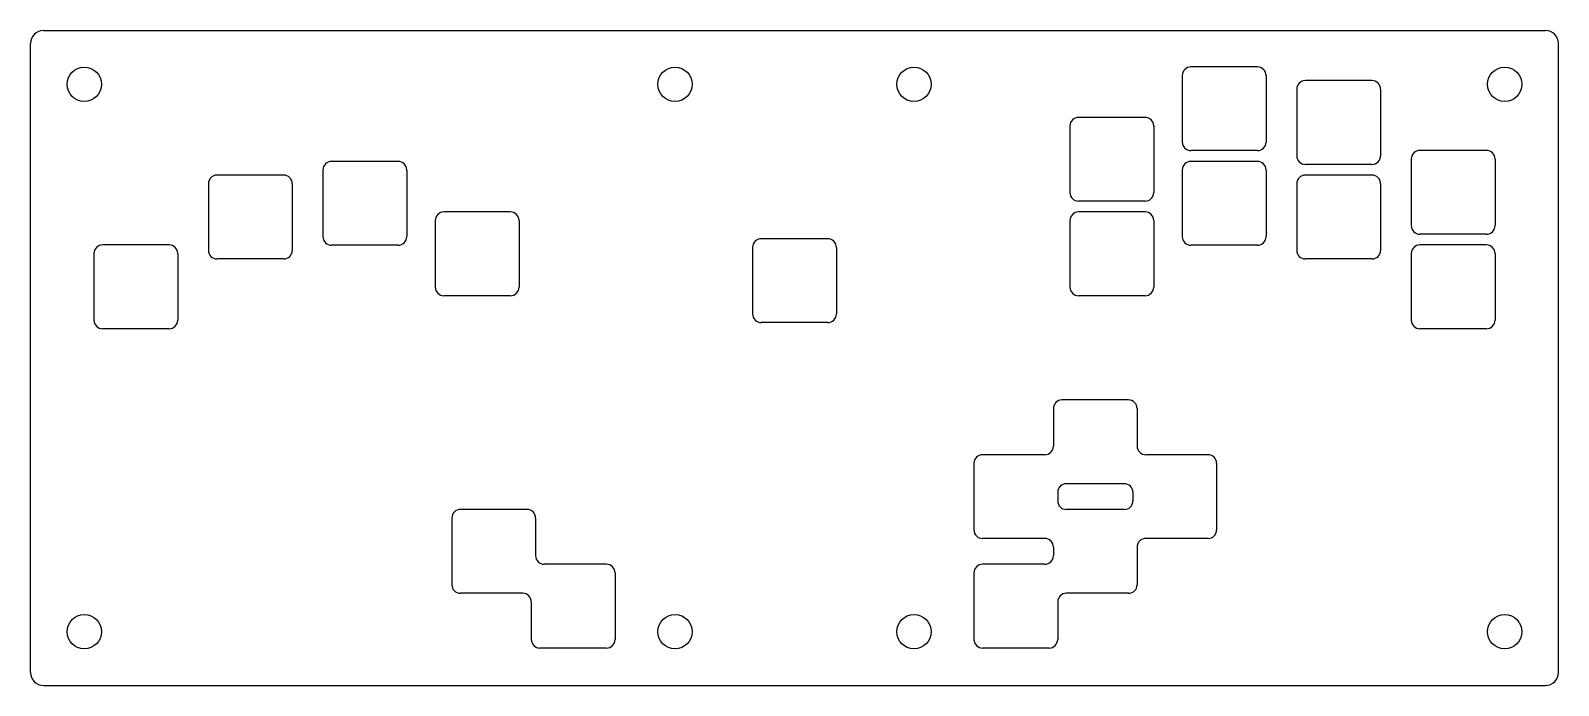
# Model space of a CAD drawing. Header units: metres. Extents: x -178 to 178, y -76 to 76.
import ezdxf

# ---------------------------------------------------------------- set-up
doc = ezdxf.new("R2010")
doc.units = ezdxf.units.M

msp = doc.modelspace()

# ---------------------------------------------------------------- linework, layer by layer
for p, q in [((-174.8, 76.2, 2.5), (174.8, 76.2, 2.5)), ((-177.8, -73.2, 2.5), (-177.8, 73.2, 2.5)), ((177.8, -73.2, 2.5), (177.8, 73.2, 2.5)), ((107.75, 67.75, 2.5), (92.25, 67.75, 2.5)), ((90.25, 65.75, 2.5), (90.25, 50.25, 2.5)), ((109.75, 65.75, 2.5), (109.75, 50.25, 2.5)), ((134.4, 64.55, 2.5), (118.9, 64.55, 2.5)), ((116.9, 62.55, 2.5), (116.9, 47.05, 2.5)), ((136.4, 62.55, 2.5), (136.4, 47.05, 2.5)), ((64.1, 54, 2.5), (64.1, 38.5, 2.5)), ((81.6, 56, 2.5), (66.1, 56, 2.5)), ((83.6, 54, 2.5), (83.6, 38.5, 2.5)), ((107.75, 48.25, 2.5), (92.25, 48.25, 2.5)), ((143.55, 46.3, 2.5), (143.55, 30.8, 2.5)), ((161.05, 48.3, 2.5), (145.55, 48.3, 2.5)), ((163.05, 46.3, 2.5), (163.05, 30.8, 2.5)), ((-109.75, 43.75, 2.5), (-109.75, 28.25, 2.5)), ((-92.25, 45.75, 2.5), (-107.75, 45.75, 2.5)), ((-90.25, 43.75, 2.5), (-90.25, 28.25, 2.5)), ((90.25, 43.75, 2.5), (90.25, 28.25, 2.5)), ((107.75, 45.75, 2.5), (92.25, 45.75, 2.5)), ((109.75, 43.75, 2.5), (109.75, 28.25, 2.5)), ((134.4, 45.05, 2.5), (118.9, 45.05, 2.5)), ((-136.4, 40.55, 2.5), (-136.4, 25.05, 2.5)), ((-118.9, 42.55, 2.5), (-134.4, 42.55, 2.5)), ((-116.9, 40.55, 2.5), (-116.9, 25.05, 2.5)), ((116.9, 40.55, 2.5), (116.9, 25.05, 2.5)), ((134.4, 42.55, 2.5), (118.9, 42.55, 2.5)), ((136.4, 40.55, 2.5), (136.4, 25.05, 2.5)), ((81.6, 36.5, 2.5), (66.1, 36.5, 2.5)), ((-66.1, 34, 2.5), (-81.6, 34, 2.5)), ((81.6, 34, 2.5), (66.1, 34, 2.5)), ((-83.6, 32, 2.5), (-83.6, 16.5, 2.5)), ((-64.1, 32, 2.5), (-64.1, 16.5, 2.5)), ((64.1, 32, 2.5), (64.1, 16.5, 2.5)), ((83.6, 32, 2.5), (83.6, 16.5, 2.5)), ((161.05, 28.8, 2.5), (145.55, 28.8, 2.5)), ((-145.55, 26.3, 2.5), (-161.05, 26.3, 2.5)), ((-92.25, 26.25, 2.5), (-107.75, 26.25, 2.5)), ((-9.75, 25.75, 2.5), (-9.75, 10.25, 2.5)), ((7.75, 27.75, 2.5), (-7.75, 27.75, 2.5)), ((9.75, 25.75, 2.5), (9.75, 10.25, 2.5)), ((107.75, 26.25, 2.5), (92.25, 26.25, 2.5)), ((161.05, 26.3, 2.5), (145.55, 26.3, 2.5)), ((-163.05, 24.3, 2.5), (-163.05, 8.8, 2.5)), ((-143.55, 24.3, 2.5), (-143.55, 8.8, 2.5)), ((-118.9, 23.05, 2.5), (-134.4, 23.05, 2.5)), ((134.4, 23.05, 2.5), (118.9, 23.05, 2.5)), ((143.55, 24.3, 2.5), (143.55, 8.8, 2.5)), ((163.05, 24.3, 2.5), (163.05, 8.8, 2.5)), ((-66.1, 14.5, 2.5), (-81.6, 14.5, 2.5)), ((81.6, 14.5, 2.5), (66.1, 14.5, 2.5)), ((7.75, 8.25, 2.5), (-7.75, 8.25, 2.5)), ((-145.55, 6.8, 2.5), (-161.05, 6.8, 2.5)), ((161.05, 6.8, 2.5), (145.55, 6.8, 2.5)), ((77.75, -9.75, 2.5), (62.25, -9.75, 2.5)), ((60.25, -11.75, 2.5), (60.25, -20.5, 2.5)), ((79.75, -11.75, 2.5), (79.75, -20.5, 2.5)), ((41.75, -24.5, 2.5), (41.75, -40, 2.5)), ((58.25, -22.5, 2.5), (43.75, -22.5, 2.5)), ((96.25, -22.5, 2.5), (81.75, -22.5, 2.5)), ((98.25, -24.5, 2.5), (98.25, -40, 2.5)), ((61.25, -31.25, 2.5), (61.25, -33.25, 2.5)), ((76.75, -29.25, 2.5), (63.25, -29.25, 2.5)), ((78.75, -31.25, 2.5), (78.75, -33.25, 2.5)), ((-62.25, -35.25, 2.5), (-77.75, -35.25, 2.5)), ((76.75, -35.25, 2.5), (63.25, -35.25, 2.5)), ((-79.75, -37.25, 2.5), (-79.75, -52.75, 2.5)), ((-60.25, -37.25, 2.5), (-60.25, -46, 2.5)), ((58.25, -42, 2.5), (43.75, -42, 2.5)), ((96.25, -42, 2.5), (81.75, -42, 2.5)), ((60.25, -44, 2.5), (60.25, -46, 2.5)), ((79.75, -44, 2.5), (79.75, -52.75, 2.5)), ((-43.75, -48, 2.5), (-58.25, -48, 2.5)), ((58.25, -48, 2.5), (43.75, -48, 2.5)), ((-41.75, -50, 2.5), (-41.75, -65.5, 2.5)), ((41.75, -50, 2.5), (41.75, -65.5, 2.5)), ((-63.25, -54.75, 2.5), (-77.75, -54.75, 2.5)), ((-61.25, -56.75, 2.5), (-61.25, -65.5, 2.5)), ((61.25, -56.75, 2.5), (61.25, -65.5, 2.5)), ((77.75, -54.75, 2.5), (63.25, -54.75, 2.5)), ((-43.75, -67.5, 2.5), (-59.25, -67.5, 2.5)), ((59.25, -67.5, 2.5), (43.75, -67.5, 2.5)), ((-174.8, -76.2, 2.5), (174.8, -76.2, 2.5))]:
    msp.add_line(p, q)
for centre in [(-165.3, 63.7, 2.5), (-27.8, 63.7, 2.5), (27.8, 63.7, 2.5), (165.3, 63.7, 2.5), (-165.3, -63.7, 2.5), (-27.8, -63.7, 2.5), (27.8, -63.7, 2.5), (165.3, -63.7, 2.5)]:
    msp.add_circle(centre, 4)
for centre, radius, start, end in [((-174.8, 73.2, 2.5), 3, 90, 180), ((174.8, 73.2, 2.5), 3, 0, 90), ((92.25, 65.75, 2.5), 2, 90, 180), ((107.75, 65.75, 2.5), 2, 0, 90), ((118.9, 62.55, 2.5), 2, 90, 180), ((134.4, 62.55, 2.5), 2, 0, 90), ((66.1, 54, 2.5), 2, 90, 180), ((81.6, 54, 2.5), 2, 0, 90), ((92.25, 50.25, 2.5), 2, 180, 270), ((107.75, 50.25, 2.5), 2, 270, 360), ((118.9, 47.05, 2.5), 2, 180, 270), ((134.4, 47.05, 2.5), 2, 270, 360), ((145.55, 46.3, 2.5), 2, 90, 180), ((161.05, 46.3, 2.5), 2, 0, 90), ((-107.75, 43.75, 2.5), 2, 90, 180), ((-92.25, 43.75, 2.5), 2, 0, 90), ((92.25, 43.75, 2.5), 2, 90, 180), ((107.75, 43.75, 2.5), 2, 0, 90), ((-134.4, 40.55, 2.5), 2, 90, 180), ((-118.9, 40.55, 2.5), 2, 0, 90), ((118.9, 40.55, 2.5), 2, 90, 180), ((134.4, 40.55, 2.5), 2, 0, 90), ((66.1, 38.5, 2.5), 2, 180, 270), ((81.6, 38.5, 2.5), 2, 270, 360), ((-81.6, 32, 2.5), 2, 90, 180), ((-66.1, 32, 2.5), 2, 0, 90), ((66.1, 32, 2.5), 2, 90, 180), ((81.6, 32, 2.5), 2, 0, 90), ((145.55, 30.8, 2.5), 2, 180, 270), ((161.05, 30.8, 2.5), 2, 270, 360), ((-161.05, 24.3, 2.5), 2, 90, 180), ((-145.55, 24.3, 2.5), 2, 0, 90), ((-134.4, 25.05, 2.5), 2, 180, 270), ((-118.9, 25.05, 2.5), 2, 270, 360), ((-107.75, 28.25, 2.5), 2, 180, 270), ((-92.25, 28.25, 2.5), 2, 270, 360), ((-7.75, 25.75, 2.5), 2, 90, 180), ((7.75, 25.75, 2.5), 2, 0, 90), ((92.25, 28.25, 2.5), 2, 180, 270), ((107.75, 28.25, 2.5), 2, 270, 360), ((118.9, 25.05, 2.5), 2, 180, 270), ((134.4, 25.05, 2.5), 2, 270, 360), ((145.55, 24.3, 2.5), 2, 90, 180), ((161.05, 24.3, 2.5), 2, 0, 90), ((-81.6, 16.5, 2.5), 2, 180, 270), ((-66.1, 16.5, 2.5), 2, 270, 360), ((66.1, 16.5, 2.5), 2, 180, 270), ((81.6, 16.5, 2.5), 2, 270, 360), ((-161.05, 8.8, 2.5), 2, 180, 270), ((-145.55, 8.8, 2.5), 2, 270, 360), ((-7.75, 10.25, 2.5), 2, 180, 270), ((7.75, 10.25, 2.5), 2, 270, 360), ((145.55, 8.8, 2.5), 2, 180, 270), ((161.05, 8.8, 2.5), 2, 270, 360), ((62.25, -11.75, 2.5), 2, 90, 180), ((77.75, -11.75, 2.5), 2, 0, 90), ((58.25, -20.5, 2.5), 2, 270, 360), ((81.75, -20.5, 2.5), 2, 180, 270), ((43.75, -24.5, 2.5), 2, 90, 180), ((96.25, -24.5, 2.5), 2, 0, 90), ((63.25, -31.25, 2.5), 2, 90, 180), ((76.75, -31.25, 2.5), 2, 0, 90), ((-77.75, -37.25, 2.5), 2, 90, 180), ((-62.25, -37.25, 2.5), 2, 0, 90), ((63.25, -33.25, 2.5), 2, 180, 270), ((76.75, -33.25, 2.5), 2, 270, 360), ((43.75, -40, 2.5), 2, 180, 270), ((58.25, -44, 2.5), 2, 0, 90), ((81.75, -44, 2.5), 2, 90, 180), ((96.25, -40, 2.5), 2, 270, 360), ((-58.25, -46, 2.5), 2, 180, 270), ((58.25, -46, 2.5), 2, 270, 360), ((-43.75, -50, 2.5), 2, 0, 90), ((43.75, -50, 2.5), 2, 90, 180), ((-77.75, -52.75, 2.5), 2, 180, 270), ((77.75, -52.75, 2.5), 2, 270, 360), ((-63.25, -56.75, 2.5), 2, 0, 90), ((63.25, -56.75, 2.5), 2, 90, 180), ((-59.25, -65.5, 2.5), 2, 180, 270), ((-43.75, -65.5, 2.5), 2, 270, 360), ((43.75, -65.5, 2.5), 2, 180, 270), ((59.25, -65.5, 2.5), 2, 270, 360), ((-174.8, -73.2, 2.5), 3, 180, 270), ((174.8, -73.2, 2.5), 3, -90, 0)]:
    msp.add_arc(centre, radius, start, end)

doc.saveas('drawing.dxf')
